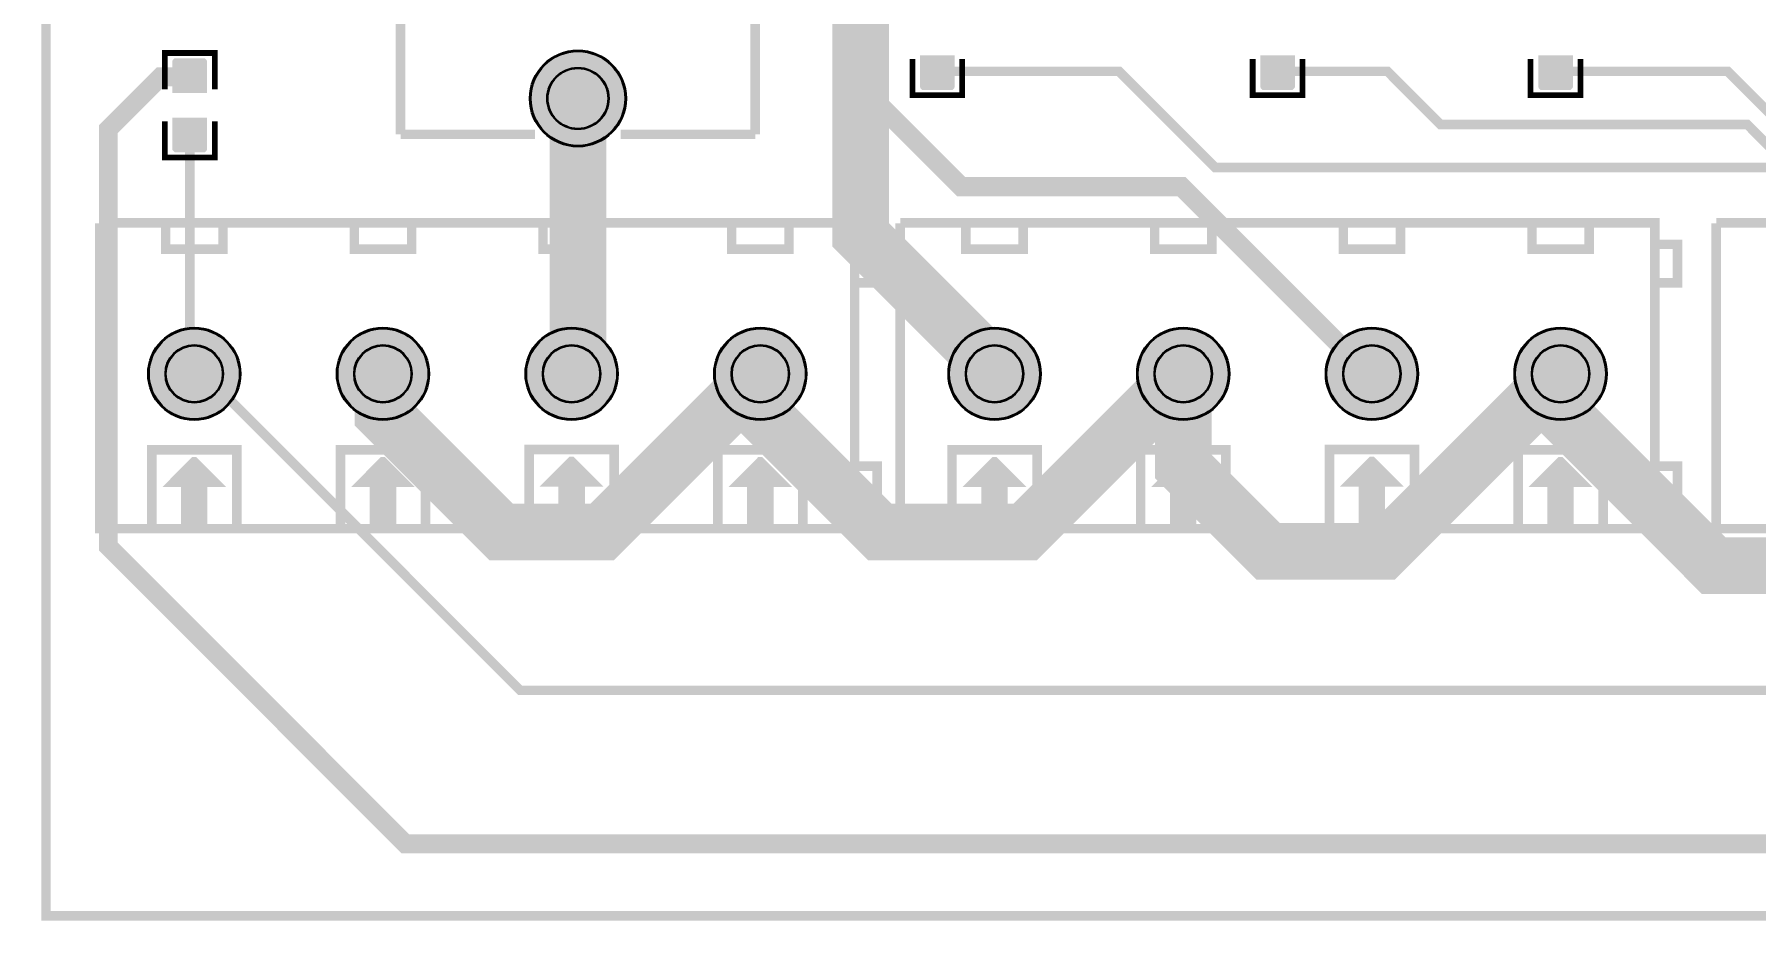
# Model space of a CAD drawing. Header units: millimetres. Extents: x 0 to 100, y 0 to 70.
# Drawn here: x -0.31 to 45.31, y -0.13 to 23.34 of the extents above; entities that cross this region are included whole.
import ezdxf

# ---------------------------------------------------------------- set-up
doc = ezdxf.new("R2010")
doc.units = ezdxf.units.MM
for name, color, linetype, true_color in [('BoardOutLine', 7, 'Continuous', 0xff00ff), ('BottomLayer', 7, 'Continuous', 0x0000ff), ('BottomSolderMaskLayer', 7, 'Continuous', 0xaa00ff), ('Document', 7, 'Continuous', 0xffffff), ('Multi-Layer', 7, 'Continuous', 0xc0c0c0), ('TopLayer', 7, 'Continuous', 0xff0000), ('TopPasteMaskLayer', 7, 'Continuous', 0x808080), ('TopSilkLayer', 7, 'Continuous', 0xffcc00), ('TopSolderMaskLayer', 7, 'Continuous', 0x800080)]:
    doc.layers.add(name, color=color, linetype=linetype, true_color=true_color)

msp = doc.modelspace()

# ---------------------------------------------------------------- hatches: boundary and pattern name
at = {"layer": 'BottomSolderMaskLayer'}
for points in [[(12.822, 21.643, 1), (15.372, 21.643, 1)], [(2.705, 14.351, 1), (5.156, 14.351, 1)], [(7.705, 14.351, 1), (10.156, 14.351, 1)], [(12.705, 14.351, 1), (15.156, 14.351, 1)], [(17.705, 14.351, 1), (20.156, 14.351, 1)], [(23.914, 14.351, 1), (26.365, 14.351, 1)], [(28.914, 14.351, 1), (31.365, 14.351, 1)], [(33.914, 14.351, 1), (36.364, 14.351, 1)], [(38.914, 14.351, 1), (41.365, 14.351, 1)]]:
    msp.add_hatch(color=256, dxfattribs=at).paths.add_polyline_path(points)
at = {"layer": 'Document'}
for points in [[(2.675, 10.25), (2.675, 12.34), (2.676, 12.357), (2.68, 12.373), (2.685, 12.389), (2.692, 12.404), (2.702, 12.418), (2.712, 12.43), (2.725, 12.441), (2.739, 12.45), (2.754, 12.458), (2.769, 12.463), (2.786, 12.466), (2.802, 12.467), (5.058, 12.467), (5.074, 12.466), (5.091, 12.463), (5.106, 12.458), (5.121, 12.45), (5.135, 12.441), (5.148, 12.43), (5.159, 12.418), (5.168, 12.404), (5.175, 12.389), (5.18, 12.373), (5.184, 12.357), (5.185, 12.34), (5.185, 10.25), (5.184, 10.233), (5.18, 10.217), (5.175, 10.201), (5.168, 10.186), (5.159, 10.173), (5.148, 10.16), (5.135, 10.149), (5.121, 10.14), (5.106, 10.133), (5.091, 10.127), (5.074, 10.124), (5.058, 10.123), (5.041, 10.124), (5.025, 10.127), (5.009, 10.133), (4.994, 10.14), (4.98, 10.149), (4.968, 10.16), (4.957, 10.173), (4.948, 10.186), (4.94, 10.201), (4.935, 10.217), (4.932, 10.233), (4.931, 10.25), (4.931, 12.213), (2.929, 12.213), (2.929, 10.25), (2.928, 10.233), (2.925, 10.217), (2.92, 10.201), (2.912, 10.186), (2.903, 10.173), (2.892, 10.16), (2.88, 10.149), (2.866, 10.14), (2.851, 10.133), (2.835, 10.127), (2.819, 10.124), (2.802, 10.123), (2.786, 10.124), (2.769, 10.127), (2.754, 10.133), (2.739, 10.14), (2.725, 10.149), (2.712, 10.16), (2.702, 10.173), (2.692, 10.186), (2.685, 10.201), (2.68, 10.217), (2.676, 10.233), (2.675, 10.25)], [(7.675, 10.25), (7.675, 12.34), (7.676, 12.357), (7.68, 12.373), (7.685, 12.389), (7.692, 12.404), (7.702, 12.418), (7.712, 12.43), (7.725, 12.441), (7.739, 12.45), (7.754, 12.458), (7.769, 12.463), (7.786, 12.466), (7.802, 12.467), (10.058, 12.467), (10.074, 12.466), (10.091, 12.463), (10.106, 12.458), (10.121, 12.45), (10.135, 12.441), (10.148, 12.43), (10.159, 12.418), (10.168, 12.404), (10.175, 12.389), (10.18, 12.373), (10.184, 12.357), (10.185, 12.34), (10.185, 10.25), (10.184, 10.233), (10.18, 10.217), (10.175, 10.201), (10.168, 10.186), (10.159, 10.172), (10.148, 10.16), (10.135, 10.149), (10.121, 10.14), (10.106, 10.132), (10.091, 10.127), (10.074, 10.124), (10.058, 10.123), (10.041, 10.124), (10.025, 10.127), (10.009, 10.132), (9.994, 10.14), (9.98, 10.149), (9.968, 10.16), (9.957, 10.172), (9.948, 10.186), (9.94, 10.201), (9.935, 10.217), (9.932, 10.233), (9.931, 10.25), (9.931, 12.213), (7.929, 12.213), (7.929, 10.25), (7.928, 10.233), (7.925, 10.217), (7.92, 10.201), (7.912, 10.186), (7.903, 10.172), (7.892, 10.16), (7.88, 10.149), (7.866, 10.14), (7.851, 10.132), (7.835, 10.127), (7.819, 10.124), (7.802, 10.123), (7.786, 10.124), (7.769, 10.127), (7.754, 10.132), (7.739, 10.14), (7.725, 10.149), (7.712, 10.16), (7.702, 10.172), (7.692, 10.186), (7.685, 10.201), (7.68, 10.217), (7.676, 10.233), (7.675, 10.25)], [(12.675, 10.26), (12.675, 12.35), (12.676, 12.367), (12.68, 12.383), (12.685, 12.399), (12.692, 12.414), (12.701, 12.428), (12.712, 12.44), (12.725, 12.451), (12.739, 12.46), (12.754, 12.468), (12.769, 12.473), (12.786, 12.476), (12.802, 12.477), (15.058, 12.477), (15.074, 12.476), (15.091, 12.473), (15.106, 12.468), (15.121, 12.46), (15.135, 12.451), (15.148, 12.44), (15.159, 12.428), (15.168, 12.414), (15.175, 12.399), (15.18, 12.383), (15.184, 12.367), (15.185, 12.35), (15.185, 10.26), (15.184, 10.243), (15.18, 10.227), (15.175, 10.211), (15.168, 10.197), (15.159, 10.183), (15.148, 10.17), (15.135, 10.159), (15.121, 10.15), (15.106, 10.143), (15.091, 10.137), (15.074, 10.134), (15.058, 10.133), (15.041, 10.134), (15.025, 10.137), (15.009, 10.143), (14.994, 10.15), (14.98, 10.159), (14.968, 10.17), (14.957, 10.183), (14.948, 10.197), (14.94, 10.211), (14.935, 10.227), (14.932, 10.243), (14.931, 10.26), (14.931, 12.223), (12.929, 12.223), (12.929, 10.26), (12.928, 10.243), (12.925, 10.227), (12.92, 10.211), (12.912, 10.197), (12.903, 10.183), (12.892, 10.17), (12.88, 10.159), (12.866, 10.15), (12.851, 10.143), (12.835, 10.137), (12.819, 10.134), (12.802, 10.133), (12.786, 10.134), (12.769, 10.137), (12.754, 10.143), (12.739, 10.15), (12.725, 10.159), (12.712, 10.17), (12.701, 10.183), (12.692, 10.197), (12.685, 10.211), (12.68, 10.227), (12.676, 10.243), (12.675, 10.26)], [(17.675, 10.25), (17.675, 12.34), (17.676, 12.357), (17.68, 12.373), (17.685, 12.389), (17.692, 12.404), (17.701, 12.418), (17.712, 12.43), (17.725, 12.441), (17.739, 12.45), (17.754, 12.458), (17.769, 12.463), (17.786, 12.466), (17.802, 12.467), (20.058, 12.467), (20.074, 12.466), (20.091, 12.463), (20.106, 12.458), (20.121, 12.45), (20.135, 12.441), (20.148, 12.43), (20.158, 12.418), (20.168, 12.404), (20.175, 12.389), (20.18, 12.373), (20.184, 12.357), (20.185, 12.34), (20.185, 10.25), (20.184, 10.233), (20.18, 10.217), (20.175, 10.201), (20.168, 10.186), (20.158, 10.172), (20.148, 10.16), (20.135, 10.149), (20.121, 10.14), (20.106, 10.132), (20.091, 10.127), (20.074, 10.124), (20.058, 10.123), (20.041, 10.124), (20.025, 10.127), (20.009, 10.132), (19.994, 10.14), (19.98, 10.149), (19.968, 10.16), (19.957, 10.172), (19.948, 10.186), (19.94, 10.201), (19.935, 10.217), (19.932, 10.233), (19.931, 10.25), (19.931, 12.213), (17.929, 12.213), (17.929, 10.25), (17.928, 10.233), (17.925, 10.217), (17.92, 10.201), (17.912, 10.186), (17.903, 10.172), (17.892, 10.16), (17.879, 10.149), (17.866, 10.14), (17.851, 10.132), (17.835, 10.127), (17.819, 10.124), (17.802, 10.123), (17.786, 10.124), (17.769, 10.127), (17.754, 10.132), (17.739, 10.14), (17.725, 10.149), (17.712, 10.16), (17.701, 10.172), (17.692, 10.186), (17.685, 10.201), (17.68, 10.217), (17.676, 10.233), (17.675, 10.25)], [(23.884, 10.25), (23.884, 12.34), (23.885, 12.357), (23.889, 12.373), (23.894, 12.389), (23.901, 12.404), (23.911, 12.418), (23.922, 12.43), (23.934, 12.441), (23.948, 12.45), (23.963, 12.458), (23.978, 12.463), (23.995, 12.466), (24.011, 12.467), (26.267, 12.467), (26.283, 12.466), (26.3, 12.463), (26.315, 12.458), (26.33, 12.45), (26.344, 12.441), (26.357, 12.43), (26.368, 12.418), (26.377, 12.404), (26.384, 12.389), (26.39, 12.373), (26.393, 12.357), (26.394, 12.34), (26.394, 10.25), (26.393, 10.233), (26.39, 10.217), (26.384, 10.201), (26.377, 10.186), (26.368, 10.173), (26.357, 10.16), (26.344, 10.149), (26.33, 10.14), (26.315, 10.133), (26.3, 10.127), (26.283, 10.124), (26.267, 10.123), (26.25, 10.124), (26.234, 10.127), (26.218, 10.133), (26.203, 10.14), (26.19, 10.149), (26.177, 10.16), (26.166, 10.173), (26.157, 10.186), (26.149, 10.201), (26.144, 10.217), (26.141, 10.233), (26.14, 10.25), (26.14, 12.213), (24.138, 12.213), (24.138, 10.25), (24.137, 10.233), (24.134, 10.217), (24.129, 10.201), (24.121, 10.186), (24.112, 10.173), (24.101, 10.16), (24.089, 10.149), (24.075, 10.14), (24.06, 10.133), (24.044, 10.127), (24.028, 10.124), (24.011, 10.123), (23.995, 10.124), (23.978, 10.127), (23.963, 10.133), (23.948, 10.14), (23.934, 10.149), (23.922, 10.16), (23.911, 10.173), (23.901, 10.186), (23.894, 10.201), (23.889, 10.217), (23.885, 10.233), (23.884, 10.25)], [(28.884, 10.25), (28.884, 12.34), (28.885, 12.357), (28.889, 12.373), (28.894, 12.389), (28.901, 12.404), (28.911, 12.418), (28.922, 12.43), (28.934, 12.441), (28.948, 12.45), (28.963, 12.458), (28.978, 12.463), (28.995, 12.466), (29.011, 12.467), (31.267, 12.467), (31.283, 12.466), (31.3, 12.463), (31.315, 12.458), (31.33, 12.45), (31.344, 12.441), (31.357, 12.43), (31.368, 12.418), (31.377, 12.404), (31.384, 12.389), (31.39, 12.373), (31.393, 12.357), (31.394, 12.34), (31.394, 10.25), (31.393, 10.233), (31.39, 10.217), (31.384, 10.201), (31.377, 10.186), (31.368, 10.172), (31.357, 10.16), (31.344, 10.149), (31.33, 10.14), (31.315, 10.132), (31.3, 10.127), (31.283, 10.124), (31.267, 10.123), (31.25, 10.124), (31.234, 10.127), (31.218, 10.132), (31.203, 10.14), (31.19, 10.149), (31.177, 10.16), (31.166, 10.172), (31.157, 10.186), (31.149, 10.201), (31.144, 10.217), (31.141, 10.233), (31.14, 10.25), (31.14, 12.213), (29.138, 12.213), (29.138, 10.25), (29.137, 10.233), (29.134, 10.217), (29.129, 10.201), (29.121, 10.186), (29.112, 10.172), (29.101, 10.16), (29.089, 10.149), (29.075, 10.14), (29.06, 10.132), (29.044, 10.127), (29.028, 10.124), (29.011, 10.123), (28.995, 10.124), (28.978, 10.127), (28.963, 10.132), (28.948, 10.14), (28.934, 10.149), (28.922, 10.16), (28.911, 10.172), (28.901, 10.186), (28.894, 10.201), (28.889, 10.217), (28.885, 10.233), (28.884, 10.25)], [(33.884, 10.26), (33.884, 12.35), (33.885, 12.367), (33.889, 12.383), (33.894, 12.399), (33.901, 12.414), (33.911, 12.428), (33.921, 12.44), (33.934, 12.451), (33.948, 12.46), (33.963, 12.468), (33.978, 12.473), (33.995, 12.476), (34.011, 12.477), (36.267, 12.477), (36.283, 12.476), (36.3, 12.473), (36.315, 12.468), (36.33, 12.46), (36.344, 12.451), (36.357, 12.44), (36.368, 12.428), (36.377, 12.414), (36.384, 12.399), (36.389, 12.383), (36.393, 12.367), (36.394, 12.35), (36.394, 10.26), (36.393, 10.243), (36.389, 10.227), (36.384, 10.211), (36.377, 10.197), (36.368, 10.183), (36.357, 10.17), (36.344, 10.159), (36.33, 10.15), (36.315, 10.143), (36.3, 10.137), (36.283, 10.134), (36.267, 10.133), (36.25, 10.134), (36.234, 10.137), (36.218, 10.143), (36.203, 10.15), (36.189, 10.159), (36.177, 10.17), (36.166, 10.183), (36.157, 10.197), (36.149, 10.211), (36.144, 10.227), (36.141, 10.243), (36.14, 10.26), (36.14, 12.223), (34.138, 12.223), (34.138, 10.26), (34.137, 10.243), (34.134, 10.227), (34.129, 10.211), (34.121, 10.197), (34.112, 10.183), (34.101, 10.17), (34.089, 10.159), (34.075, 10.15), (34.06, 10.143), (34.044, 10.137), (34.028, 10.134), (34.011, 10.133), (33.995, 10.134), (33.978, 10.137), (33.963, 10.143), (33.948, 10.15), (33.934, 10.159), (33.921, 10.17), (33.911, 10.183), (33.901, 10.197), (33.894, 10.211), (33.889, 10.227), (33.885, 10.243), (33.884, 10.26)], [(38.884, 10.25), (38.884, 12.34), (38.885, 12.357), (38.889, 12.373), (38.894, 12.389), (38.901, 12.404), (38.91, 12.418), (38.921, 12.43), (38.934, 12.441), (38.948, 12.45), (38.963, 12.458), (38.978, 12.463), (38.995, 12.466), (39.011, 12.467), (41.267, 12.467), (41.283, 12.466), (41.3, 12.463), (41.315, 12.458), (41.33, 12.45), (41.344, 12.441), (41.357, 12.43), (41.368, 12.418), (41.377, 12.404), (41.384, 12.389), (41.389, 12.373), (41.393, 12.357), (41.394, 12.34), (41.394, 10.25), (41.393, 10.233), (41.389, 10.217), (41.384, 10.201), (41.377, 10.186), (41.368, 10.172), (41.357, 10.16), (41.344, 10.149), (41.33, 10.14), (41.315, 10.132), (41.3, 10.127), (41.283, 10.124), (41.267, 10.123), (41.25, 10.124), (41.234, 10.127), (41.218, 10.132), (41.203, 10.14), (41.189, 10.149), (41.177, 10.16), (41.166, 10.172), (41.157, 10.186), (41.149, 10.201), (41.144, 10.217), (41.141, 10.233), (41.14, 10.25), (41.14, 12.213), (39.138, 12.213), (39.138, 10.25), (39.137, 10.233), (39.134, 10.217), (39.129, 10.201), (39.121, 10.186), (39.112, 10.172), (39.101, 10.16), (39.089, 10.149), (39.075, 10.14), (39.06, 10.132), (39.044, 10.127), (39.028, 10.124), (39.011, 10.123), (38.995, 10.124), (38.978, 10.127), (38.963, 10.132), (38.948, 10.14), (38.934, 10.149), (38.921, 10.16), (38.91, 10.172), (38.901, 10.186), (38.894, 10.201), (38.889, 10.217), (38.885, 10.233), (38.884, 10.25)], [(3.58, 10.251), (3.58, 11.351), (3.08, 11.351), (3.08, 11.351), (3.88, 12.151), (3.98, 12.151), (4.78, 11.351), (4.28, 11.351), (4.28, 10.251)], [(8.58, 10.251), (8.58, 11.351), (8.08, 11.351), (8.08, 11.351), (8.88, 12.151), (8.98, 12.151), (9.78, 11.351), (9.28, 11.351), (9.28, 10.251)], [(13.58, 10.261), (13.58, 11.361), (13.08, 11.361), (13.08, 11.361), (13.88, 12.161), (13.98, 12.161), (14.78, 11.361), (14.28, 11.361), (14.28, 10.261)], [(18.58, 10.251), (18.58, 11.351), (18.08, 11.351), (18.08, 11.351), (18.88, 12.151), (18.98, 12.151), (19.78, 11.351), (19.28, 11.351), (19.28, 10.251)], [(24.789, 10.251), (24.789, 11.351), (24.289, 11.351), (24.289, 11.351), (25.089, 12.151), (25.189, 12.151), (25.989, 11.351), (25.489, 11.351), (25.489, 10.251)], [(29.789, 10.251), (29.789, 11.351), (29.289, 11.351), (29.289, 11.351), (30.089, 12.151), (30.189, 12.151), (30.989, 11.351), (30.489, 11.351), (30.489, 10.251)], [(34.789, 10.261), (34.789, 11.361), (34.289, 11.361), (34.289, 11.361), (35.089, 12.161), (35.189, 12.161), (35.989, 11.361), (35.489, 11.361), (35.489, 10.261)], [(39.789, 10.251), (39.789, 11.351), (39.289, 11.351), (39.289, 11.351), (40.089, 12.151), (40.189, 12.151), (40.989, 11.351), (40.489, 11.351), (40.489, 10.251)]]:
    msp.add_hatch(color=256, dxfattribs=at).paths.add_polyline_path(points)
at = {"layer": 'Multi-Layer'}
for points in [[(12.847, 21.643, 1), (15.347, 21.643, 1)], [(2.73, 14.351, 1), (5.13, 14.351, 1)], [(7.73, 14.351, 1), (10.13, 14.351, 1)], [(12.73, 14.351, 1), (15.13, 14.351, 1)], [(17.73, 14.351, 1), (20.13, 14.351, 1)], [(23.939, 14.351, 1), (26.339, 14.351, 1)], [(28.939, 14.351, 1), (31.339, 14.351, 1)], [(33.939, 14.351, 1), (36.339, 14.351, 1)], [(38.939, 14.351, 1), (41.339, 14.351, 1)]]:
    msp.add_hatch(color=256, dxfattribs=at).paths.add_polyline_path(points)
at = {"layer": 'TopLayer'}
for points in [[(3.378, 21.813), (4.242, 21.813), (4.242, 22.62), (3.378, 22.62)], [(24.054, 22.764), (23.19, 22.764), (23.19, 21.958), (24.054, 21.958)], [(33.071, 22.764), (32.207, 22.764), (32.207, 21.958), (33.071, 21.958)], [(40.437, 22.764), (39.573, 22.764), (39.573, 21.958), (40.437, 21.958)], [(3.378, 21.113), (4.242, 21.113), (4.242, 20.307), (3.378, 20.307)]]:
    msp.add_hatch(color=256, dxfattribs=at).paths.add_polyline_path(points)
at = {"layer": 'TopPasteMaskLayer'}
for points in [[(3.36, 22.658), (3.36, 21.858), (3.41, 21.808), (3.638, 21.808), (3.638, 22.178), (3.968, 22.178), (3.968, 21.808), (4.21, 21.808), (4.26, 21.858), (4.26, 22.658), (4.21, 22.708), (3.41, 22.708)], [(24.072, 21.919), (24.072, 22.719), (24.022, 22.769), (23.794, 22.769), (23.794, 22.399), (23.464, 22.399), (23.464, 22.769), (23.222, 22.769), (23.172, 22.719), (23.172, 21.919), (23.222, 21.869), (24.022, 21.869)], [(33.089, 21.919), (33.089, 22.719), (33.039, 22.769), (32.811, 22.769), (32.811, 22.399), (32.481, 22.399), (32.481, 22.769), (32.239, 22.769), (32.189, 22.719), (32.189, 21.919), (32.239, 21.869), (33.039, 21.869)], [(40.455, 21.919), (40.455, 22.719), (40.405, 22.769), (40.177, 22.769), (40.177, 22.399), (39.847, 22.399), (39.847, 22.769), (39.605, 22.769), (39.555, 22.719), (39.555, 21.919), (39.605, 21.869), (40.405, 21.869)], [(4.26, 20.268), (4.26, 21.068), (4.21, 21.118), (3.982, 21.118), (3.982, 20.748), (3.652, 20.748), (3.652, 21.118), (3.41, 21.118), (3.36, 21.068), (3.36, 20.268), (3.41, 20.218), (4.21, 20.218)]]:
    msp.add_hatch(color=256, dxfattribs=at).paths.add_polyline_path(points)
at = {"layer": 'TopSilkLayer'}
for points in [[(3.58, 10.251), (3.58, 11.351), (3.08, 11.351), (3.08, 11.351), (3.88, 12.151), (3.98, 12.151), (4.78, 11.351), (4.28, 11.351), (4.28, 10.251)], [(8.58, 10.251), (8.58, 11.351), (8.08, 11.351), (8.08, 11.351), (8.88, 12.151), (8.98, 12.151), (9.78, 11.351), (9.28, 11.351), (9.28, 10.251)], [(13.58, 10.261), (13.58, 11.361), (13.08, 11.361), (13.08, 11.361), (13.88, 12.161), (13.98, 12.161), (14.78, 11.361), (14.28, 11.361), (14.28, 10.261)], [(18.58, 10.251), (18.58, 11.351), (18.08, 11.351), (18.08, 11.351), (18.88, 12.151), (18.98, 12.151), (19.78, 11.351), (19.28, 11.351), (19.28, 10.251)], [(24.789, 10.251), (24.789, 11.351), (24.289, 11.351), (24.289, 11.351), (25.089, 12.151), (25.189, 12.151), (25.989, 11.351), (25.489, 11.351), (25.489, 10.251)], [(29.789, 10.251), (29.789, 11.351), (29.289, 11.351), (29.289, 11.351), (30.089, 12.151), (30.189, 12.151), (30.989, 11.351), (30.489, 11.351), (30.489, 10.251)], [(34.789, 10.261), (34.789, 11.361), (34.289, 11.361), (34.289, 11.361), (35.089, 12.161), (35.189, 12.161), (35.989, 11.361), (35.489, 11.361), (35.489, 10.261)], [(39.789, 10.251), (39.789, 11.351), (39.289, 11.351), (39.289, 11.351), (40.089, 12.151), (40.189, 12.151), (40.989, 11.351), (40.489, 11.351), (40.489, 10.251)]]:
    msp.add_hatch(color=256, dxfattribs=at).paths.add_polyline_path(points)
at = {"layer": 'TopSolderMaskLayer'}
for points in [[(12.822, 21.643, 1), (15.372, 21.643, 1)], [(3.351, 21.789), (4.269, 21.789), (4.269, 22.643), (3.351, 22.643)], [(24.081, 22.788), (23.163, 22.788), (23.163, 21.934), (24.081, 21.934)], [(33.098, 22.788), (32.18, 22.788), (32.18, 21.934), (33.098, 21.934)], [(40.464, 22.788), (39.546, 22.788), (39.546, 21.934), (40.464, 21.934)], [(3.351, 21.137), (4.269, 21.137), (4.269, 20.283), (3.351, 20.283)], [(2.705, 14.351, 1), (5.156, 14.351, 1)], [(7.705, 14.351, 1), (10.156, 14.351, 1)], [(12.705, 14.351, 1), (15.156, 14.351, 1)], [(17.705, 14.351, 1), (20.156, 14.351, 1)], [(23.914, 14.351, 1), (26.365, 14.351, 1)], [(28.914, 14.351, 1), (31.365, 14.351, 1)], [(33.914, 14.351, 1), (36.364, 14.351, 1)], [(38.914, 14.351, 1), (41.365, 14.351, 1)]]:
    msp.add_hatch(color=256, dxfattribs=at).paths.add_polyline_path(points)

# ---------------------------------------------------------------- linework, layer by layer
at = {"layer": 'BoardOutLine', "const_width": 0.254}
msp.add_lwpolyline([(0.127, 69.977), (0, 70.104), (100, 70.104), (100, 0), (0, 0), (0, 70.104)], dxfattribs=at)
at = {"layer": 'BottomLayer', "const_width": 1.5}
for points in [[(25.139, 14.351), (25.139, 14.485), (21.59, 18.034), (21.59, 36.65), (14.097, 44.143)], [(14.097, 21.643), (14.097, 14.518), (13.93, 14.351)]]:
    msp.add_lwpolyline(points, dxfattribs=at)
at = {"layer": 'BottomSolderMaskLayer'}
for centre, radius in [((14.097, 21.643), 1.275), ((14.097, 21.643), 0.816), ((3.93, 14.351), 1.225), ((8.93, 14.351), 1.225), ((13.93, 14.351), 1.225), ((18.93, 14.351), 1.225), ((25.139, 14.351), 1.225), ((30.139, 14.351), 1.225), ((35.139, 14.351), 1.225), ((40.139, 14.351), 1.225), ((3.93, 14.351), 0.766), ((8.93, 14.351), 0.766), ((13.93, 14.351), 0.766), ((18.93, 14.351), 0.766), ((25.139, 14.351), 0.766), ((30.139, 14.351), 0.766), ((35.139, 14.351), 0.766), ((40.139, 14.351), 0.766)]:
    msp.add_circle(centre, radius, dxfattribs=at)
at = {"layer": 'Multi-Layer'}
for centre, radius in [((14.097, 21.643), 1.25), ((14.097, 21.643), 0.8), ((3.93, 14.351), 1.2), ((8.93, 14.351), 1.2), ((13.93, 14.351), 1.2), ((18.93, 14.351), 1.2), ((25.139, 14.351), 1.2), ((30.139, 14.351), 1.2), ((35.139, 14.351), 1.2), ((40.139, 14.351), 1.2), ((3.93, 14.351), 0.75), ((8.93, 14.351), 0.75), ((13.93, 14.351), 0.75), ((18.93, 14.351), 0.75), ((25.139, 14.351), 0.75), ((30.139, 14.351), 0.75), ((35.139, 14.351), 0.75), ((40.139, 14.351), 0.75)]:
    msp.add_circle(centre, radius, dxfattribs=at)
at = {"layer": 'TopLayer'}
for points, const_width in [([(77.724, 56.007), (77.724, 60.071), (79.375, 61.722), (97.409, 61.722), (98.679, 60.452), (98.679, 8.382), (96.012, 5.715), (54.229, 5.715), (50.419, 1.905), (9.525, 1.905), (1.651, 9.779), (1.651, 20.828), (3.039, 22.216), (3.81, 22.216)], 0.5), ([(75.565, 45.72), (75.565, 44.196), (68.834, 37.465), (68.834, 36.703), (58.166, 26.035), (58.166, 19.939), (54.737, 16.51), (54.737, 10.287), (50.419, 5.969), (12.566, 5.969), (4.184, 14.351)], 0.254), ([(23.622, 22.361), (28.439, 22.361), (30.988, 19.812), (50.038, 19.812), (52.451, 22.225), (52.451, 23.368), (54.356, 25.273), (54.356, 28.067), (70.231, 43.942), (70.231, 45.72)], 0.254), ([(32.639, 22.361), (35.551, 22.361), (36.957, 20.955), (45.085, 20.955), (45.72, 20.32), (49.403, 20.32), (51.689, 22.606), (51.689, 23.622), (53.594, 25.527), (53.594, 28.956), (67.691, 43.053), (67.691, 45.72)], 0.254), ([(40.005, 22.361), (44.568, 22.361), (46.101, 20.828), (49.022, 20.828), (51.054, 22.86), (51.054, 24.003), (52.578, 25.527), (52.578, 29.21), (65.151, 41.783), (65.151, 45.72)], 0.254), ([(35.139, 14.351), (35.052, 14.351), (30.099, 19.304), (24.257, 19.304), (21.463, 22.098), (21.463, 31.623), (23.622, 33.782)], 0.512), ([(3.93, 14.351), (3.81, 14.471), (3.81, 20.71)], 0.254), ([(8.93, 14.351), (8.93, 13.295), (12.065, 10.16), (14.739, 10.16), (18.93, 14.351)], 1.5), ([(18.93, 14.351), (18.93, 13.328), (22.098, 10.16), (25.948, 10.16), (30.139, 14.351)], 1.5), ([(30.139, 14.351), (30.139, 11.898), (32.385, 9.652), (35.44, 9.652), (40.139, 14.351)], 1.5), ([(40.139, 14.351), (40.139, 13.328), (44.196, 9.271), (46.682, 9.271), (51.762, 14.351)], 1.5)]:
    msp.add_lwpolyline(points, dxfattribs=dict(at, const_width=const_width))
at = {"layer": 'TopSilkLayer'}
for points, const_width in [([(9.397, 20.693), (9.397, 45.093)], 0.254), ([(18.797, 20.693), (18.797, 45.093)], 0.254), ([(3.149, 21.889), (3.149, 22.848), (4.471, 22.848), (4.471, 21.889)], 0.152), ([(24.283, 22.688), (24.283, 21.729), (22.961, 21.729), (22.961, 22.688)], 0.152), ([(33.3, 22.688), (33.3, 21.729), (31.978, 21.729), (31.978, 22.688)], 0.152), ([(40.666, 22.688), (40.666, 21.729), (39.344, 21.729), (39.344, 22.688)], 0.152), ([(3.149, 21.037), (3.149, 20.078), (4.471, 20.078), (4.471, 21.037)], 0.152), ([(12.962, 20.693), (9.397, 20.693)], 0.254), ([(18.797, 20.693), (15.233, 20.693)], 0.254), ([(1.43, 18.351), (21.43, 18.351), (21.43, 10.251), (1.43, 10.251), (1.43, 18.341)], 0.254), ([(3.171, 18.351), (3.171, 17.653), (4.69, 17.653), (4.69, 18.351)], 0.254), ([(8.171, 18.351), (8.171, 17.653), (9.69, 17.653), (9.69, 18.351)], 0.254), ([(13.171, 18.351), (13.171, 17.653), (14.69, 17.653), (14.69, 18.351)], 0.254), ([(18.171, 18.351), (18.171, 17.653), (19.69, 17.653), (19.69, 18.351)], 0.254), ([(22.639, 18.351), (42.639, 18.351), (42.639, 10.251), (22.639, 10.251), (22.639, 18.341)], 0.254), ([(24.38, 18.351), (24.38, 17.653), (25.899, 17.653), (25.899, 18.351)], 0.254), ([(29.38, 18.351), (29.38, 17.653), (30.899, 17.653), (30.899, 18.351)], 0.254), ([(34.38, 18.351), (34.38, 17.653), (35.899, 17.653), (35.899, 18.351)], 0.254), ([(39.38, 18.351), (39.38, 17.653), (40.899, 17.653), (40.899, 18.351)], 0.254), ([(44.262, 18.351), (84.262, 18.351), (84.262, 10.251), (44.262, 10.251), (44.262, 18.341)], 0.254), ([(21.43, 16.764), (22.029, 16.764), (22.029, 17.78), (21.43, 17.78)], 0.254), ([(42.639, 16.764), (43.238, 16.764), (43.238, 17.78), (42.639, 17.78)], 0.254), ([(2.802, 10.25), (2.802, 12.34), (5.058, 12.34), (5.058, 10.25)], 0.254), ([(7.802, 10.25), (7.802, 12.34), (10.058, 12.34), (10.058, 10.25)], 0.254), ([(12.802, 10.26), (12.802, 12.35), (15.058, 12.35), (15.058, 10.26)], 0.254), ([(17.802, 10.25), (17.802, 12.34), (20.058, 12.34), (20.058, 10.25)], 0.254), ([(24.011, 10.25), (24.011, 12.34), (26.267, 12.34), (26.267, 10.25)], 0.254), ([(29.011, 10.25), (29.011, 12.34), (31.267, 12.34), (31.267, 10.25)], 0.254), ([(34.011, 10.26), (34.011, 12.35), (36.267, 12.35), (36.267, 10.26)], 0.254), ([(39.011, 10.25), (39.011, 12.34), (41.267, 12.34), (41.267, 10.25)], 0.254), ([(21.43, 10.891), (22.029, 10.891), (22.029, 11.907), (21.43, 11.907)], 0.254), ([(42.639, 10.891), (43.238, 10.891), (43.238, 11.907), (42.639, 11.907)], 0.254)]:
    msp.add_lwpolyline(points, dxfattribs=dict(at, const_width=const_width))
at = {"layer": 'TopSolderMaskLayer'}
for centre, radius in [((14.097, 21.643), 1.275), ((14.097, 21.643), 0.816), ((3.93, 14.351), 1.225), ((8.93, 14.351), 1.225), ((13.93, 14.351), 1.225), ((18.93, 14.351), 1.225), ((25.139, 14.351), 1.225), ((30.139, 14.351), 1.225), ((35.139, 14.351), 1.225), ((40.139, 14.351), 1.225), ((3.93, 14.351), 0.766), ((8.93, 14.351), 0.766), ((13.93, 14.351), 0.766), ((18.93, 14.351), 0.766), ((25.139, 14.351), 0.766), ((30.139, 14.351), 0.766), ((35.139, 14.351), 0.766), ((40.139, 14.351), 0.766)]:
    msp.add_circle(centre, radius, dxfattribs=at)

doc.saveas('drawing.dxf')
